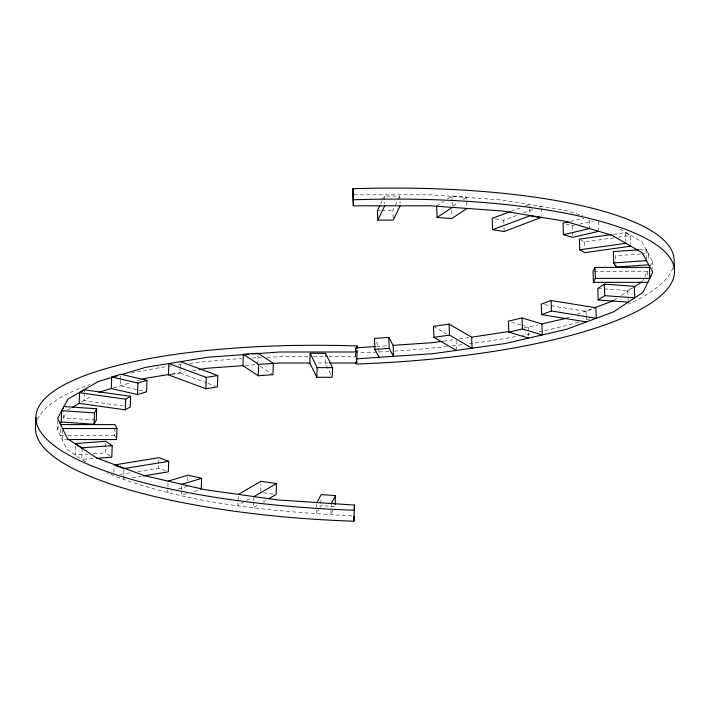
<?xml version="1.0" encoding="UTF-8"?>
<svg xmlns="http://www.w3.org/2000/svg" width="710" height="710" viewBox="0 0 710 710"><rect width="100%" height="100%" fill="white"/><g stroke="black" fill="none" stroke-linecap="round" stroke-linejoin="round"><path stroke-width="0.53" stroke-dasharray="3.55 2.66" d="M85.457 461.793L67.051 449.625L57.226 429.47L57.537 420.666M60.456 429.009L60.226 435.612L63.492 435.612M62.48 429.639L62.134 439.543L66.492 439.543M95.211 420.018L63.483 417.87L63.714 411.276M75.553 446.235L75.251 455.039L88.111 454.107M82.165 448.347L81.774 459.352L93.569 458.5M84.366 393.038L84.1 400.502L124.747 406.209M84.401 391.973L84.481 389.834M110.165 456.104L105.266 452.865L105.453 447.62M105.488 446.572L105.595 443.422M115.606 437.582L114.647 435.612L114.878 429M113.875 472.328L114.097 466.026M120.567 380.303L120.38 385.805L146.571 391.867M120.611 379.202L120.727 375.901M123.576 479.117L123.948 468.609M165.403 470.748L158.534 468.201L158.827 459.787M168.03 483.324L167.72 492.128L171.9 490.876M207 383.018L180.003 373.016L180.127 369.377M180.171 368.277L180.358 362.774M181.52 490.885L181.361 495.287L187.635 493.406M181.556 489.785L181.751 484.282M187.768 480.688L187.964 475.185M238.267 496.601L237.957 505.405L245.474 501.038M257.659 364.585L258.005 354.68M253.745 502.085L253.55 507.588L258.245 504.863M253.781 500.985L253.931 496.583M260.552 491.222L260.818 483.519M316.855 503.647L316.509 513.552L319.358 508.253M325.579 353.332L325.242 363.005L331.739 376.344M320.867 503.408L321.018 499.006M331.25 503.514L330.86 514.519L334.197 508.342M380.711 203.761L382.104 200.903M382.566 199.945L384.421 196.137L399.828 196.137L400.085 203.655M393.127 217.952L392.861 210.426L394.716 206.619M395.186 205.669L397.502 200.903M397.964 199.945L399.828 196.137M642.568 281.417L644.352 277.752M644.795 276.838L647.476 271.344L594.146 271.327M649.819 266.534L652.384 261.262L641.884 241.799L619.315 228.709M57.226 429.47L59.241 425.743M63.483 417.87L66.314 412.625M319.837 507.375L320.787 505.609L335.147 506.576M436.659 206.14L443.848 201.391M447.442 199.013L451.942 196.049L466.63 197.105L466.949 206.246M453.149 206.015L458.536 202.457M463.035 199.483L466.63 197.105M604.228 288.908L627.817 290.612L632.716 287.381M614.026 300.277L616.786 298.448M621.392 295.404L634.367 286.831M67.725 409.998L70.583 408.348M81.632 401.94L92.335 395.727M246.414 500.497L251.118 497.772M262.948 502.139L267.643 499.414M510.907 211.402L521.291 207.551M525.444 206.015L529.598 204.471L529.713 207.773M495.367 218.84L503.754 220.207L518.291 214.819M523.483 212.893L532.828 209.432M539.059 207.125L541.135 206.353M566.003 318.337L572.145 316.056M577.265 314.166L591.599 308.85M551.111 305.726L586.052 311.406L594.891 308.131M113.316 387.917L130.835 382.672M137.11 380.8L140.243 379.859M178.174 489.004L187.582 486.19M193.901 491.533L201.223 489.35M570.361 221.431L583.984 218.272M566.056 224.032L572.109 225.842L574.204 225.363M579.449 224.147L593.063 220.987M524.113 328.038L537.692 324.896M171.625 374.046L185.283 371.818M192.667 370.62L196.883 369.937M171.616 374.374L180.003 373.016M120.318 474.413L132.326 472.461M137.784 471.573L158.534 468.201M132.317 477.697L141.05 476.277M613.44 234.327L625.519 232.631L630.462 235.498L630.755 244.036M580.212 239.589L584.321 241.977L613.981 237.814M618.375 237.193L630.462 235.498M443.324 341.173L453.938 339.682M459.184 338.945L468.538 337.632M245.074 365.499L255.564 364.736M93.471 453.717L105.266 452.865M639.559 249.778L646.118 249.334L648.354 253.479L648.594 260.419M640.695 253.994L615.534 255.698L615.747 261.883M641.796 253.923L648.354 253.479M376.548 346.462L387.589 345.717M354.068 194.797L430.162 194.797L502.192 200.016L564.139 210.089L582.963 215.725M377.463 210.426L380.755 210.426M381.856 210.426L392.861 210.426M318.053 363.005L328.49 363.005M67.84 435.612L114.647 435.612M351.814 515.939C269.028 511.067 184.28 504.18 106.66 472.851M597.802 288.438L603.163 288.828M263.632 492.758L274.024 494.222M544.561 304.661L550.019 305.548M511.528 322.083L520.936 324.896M521.983 325.207L528.249 327.079L528.559 335.883M208.039 383.4L215.307 386.098M433.517 326.307L446.67 333.94M260.357 366.369L272.951 374.685M376.371 341.9L378.749 346.311M652.384 261.262L652.659 268.966M647.476 271.344L647.671 276.847M646.118 249.334L646.482 259.576M627.817 290.612L627.986 295.555M628.03 296.656L628.181 301.058M625.519 232.631L625.821 241.169M598.361 221.413L598.663 230.217M589.318 219.798L589.62 228.602M584.321 241.977L584.507 247.311M586.052 311.406L586.167 314.557M586.203 315.613L586.38 320.867M572.109 225.842L572.482 236.332M541.215 208.554L541.446 215.157M529.758 208.873L529.988 215.476M503.754 220.207L503.86 223.295M504.011 227.413L504.153 231.54M451.942 196.049L452.11 200.779M452.146 201.88L452.341 207.382M451.453 210.302L451.675 216.479M456.104 340.48L456.415 349.284M384.421 196.137L384.687 203.655M378.829 348.512L379.06 355.115M355.79 353.385L355.905 356.686M355.683 353.021L355.834 357.423M672.805 267.927A320.033 82.12 -2 0 1 628.545 304.208M589.637 318.843A320.033 82.12 -2 0 1 584.978 320.272M578.588 322.145A320.033 82.12 -2 0 1 543.594 330.94M542.502 331.18A320.033 82.12 -2 0 1 539.192 331.898M530.255 333.762A320.033 82.12 -2 0 1 522.303 335.324M515.416 336.611A320.033 82.12 -2 0 1 468.618 343.897M461.961 344.749A320.033 82.12 -2 0 1 451.897 345.956M447.406 346.462A320.033 82.12 -2 0 1 394.636 351.086M389.062 351.441A320.033 82.12 -2 0 1 377.906 352.071M376.788 352.124A320.033 82.12 -2 0 1 358.994 352.905M37.479 419.583A320.033 82.12 2 0 1 89.895 384.589M131.146 373.176A320.033 82.12 2 0 1 171.216 365.898M178.041 364.922A320.033 82.12 2 0 1 182.639 364.301M189.605 363.413A320.033 82.12 2 0 1 242.083 358.559M252.254 357.955A320.033 82.12 2 0 1 261.36 357.494M267.067 357.245A320.033 82.12 2 0 1 308.877 356.287M313.323 356.278A320.033 82.12 2 0 1 327.825 356.34M328.943 356.349A320.033 82.12 2 0 1 355.648 356.944"/><path stroke-width="1.06" d="M357.103 347.989L357.139 345.974A320.033 82.12 2 0 0 35.882 417.285L35.5 428.29A320.033 82.12 2 0 0 353.935 521.22L354.024 516.081M329.573 363.005L356.651 363.005L356.686 360.999M63.421 407.7L57.617 418.465L67.432 438.62L96.897 458.083L143.997 475.54L205.527 489.785L277.291 499.867L354.405 505.085L354.317 510.215A320.033 82.12 2 0 1 35.882 417.285M356.651 363.005L357.068 349.995M61.246 422.015L61.646 410.682L63.882 406.537L96.702 408.756L96.303 420.098L94.066 424.234L61.246 422.015L60.243 423.879M63.882 406.537L68.116 398.993L98.211 381.545L111.683 377.516M75.633 444.034L75.65 443.502L105.666 441.327L112.198 445.64L111.798 457.178L96.791 458.269M79.165 403.369L79.538 392.701L84.481 389.834L130.613 396.313L130.241 406.981L125.306 409.847L79.165 403.369L72.491 407.238M82.165 448.347L75.65 443.502M94.066 424.234L94.465 412.9L96.702 408.756M111.293 388.521L111.701 376.983L120.78 374.259L146.97 380.329L146.571 391.867L137.483 394.582L111.293 388.521L98.859 392.239M60.607 424.598L115.029 424.598L116.946 428.529L116.564 439.543L67.583 439.543M125.306 409.847L125.679 399.18L130.613 396.313M137.483 394.582L137.891 383.045L146.97 380.329M168.465 374.889L168.865 363.555L206.246 377.4L217.784 375.528L217.384 386.861L205.847 388.743L168.465 374.889L170.569 374.552M114.132 464.97L158.898 457.693L168.714 461.322L168.35 471.839L143.234 475.922M201.223 489.35L201.604 478.345L187.964 475.185L168.11 481.123M205.847 388.743L206.246 377.4M242.971 365.65L243.37 354.308L258.058 353.243L273.341 363.342L272.951 374.685L258.254 375.741L242.971 365.65L207.418 368.224L198.986 369.59M258.254 375.741L258.653 364.408L243.37 354.308M238.347 494.4L260.898 481.318L276.483 483.51L276.101 494.515L268.584 498.873M309.835 363.005L310.172 353.332L325.579 353.332L332.537 367.629L332.2 377.303L316.802 377.303L309.835 363.005L279.447 363.005L258.653 364.408M316.802 377.303L317.139 367.629L310.172 353.332M335.226 504.375L335.528 495.571L321.168 494.604L316.891 502.547M357.059 348.175L357.139 345.974M353.935 521.22L354.405 505.085M379.779 205.669L377.463 210.426L377.8 220.1L393.198 220.1L400.165 205.802M377.8 220.1L384.758 205.802M593.436 282.34L595.353 278.418L649.774 278.418L649.393 267.413L594.971 267.395L593.054 271.327L593.436 282.34L647.866 282.34M331.25 503.514L335.528 495.571M436.659 206.14L437.049 217.482L452.341 207.382M467.029 208.447L451.746 218.547L437.049 217.482M598.202 299.984L604.734 295.662L634.749 297.836L634.349 286.299L604.334 284.124L597.802 288.438L598.202 299.984L628.226 302.158M634.367 286.831L641.654 282.021M253.931 496.583L276.483 483.51M509.869 211.784L492.216 218.325L492.616 229.667L504.153 231.54L541.517 217.358M492.616 229.667L529.997 215.813L541.535 217.686M541.65 314.636L551.466 310.998L596.24 318.284L595.867 307.767L551.102 300.49L541.286 304.128L541.65 314.636L586.424 321.914M594.669 307.714L613.103 300.88M112.686 377.214L117.736 375.705M121.809 374.489L145.861 367.292L207.808 357.219L248.606 354.263M141.29 379.548L145.47 378.297L168.483 374.552M181.751 484.282L201.604 478.345M568.266 221.91L563.03 223.126L563.429 234.673L572.517 237.388L598.707 231.318M563.429 234.673L589.62 228.602M566.003 318.337L541.89 323.92L522.036 317.982L508.396 321.142L508.777 332.147L528.639 338.084M509.638 331.392L471.653 337.197L449.102 324.115L433.517 326.307L433.899 337.312L456.45 350.385M508.777 332.147L522.418 328.987L542.28 334.925L541.89 323.92M123.948 468.609L168.714 461.322M611.239 234.637L579.387 239.11L579.759 249.787L584.694 252.645L630.835 246.166M579.759 249.787L625.9 243.308M433.899 337.312L449.492 335.12L472.043 348.202L471.653 337.197M442.259 341.324L432.709 342.664L393.109 345.344L388.832 337.401L374.472 338.377L374.853 349.382L379.14 357.316M252.804 353.962L279.838 352L357.032 352M82.182 447.815L112.198 445.64M638.467 249.858L613.298 251.553L613.697 262.895L615.934 267.04L648.754 264.812M613.697 262.895L646.517 260.677M375.439 346.542L355.595 347.882L355.71 351.184M374.853 349.382L389.213 348.406L393.491 356.349L393.109 345.344M355.976 358.887L433.091 353.669L504.854 343.596L566.385 329.342L613.493 311.885L642.949 292.422L652.774 272.267L642.275 252.804L612.171 235.347L564.53 221.094L502.582 211.021L430.553 205.802L353.349 205.802L352.861 188.78A320.033 82.12 -2 0 1 674.118 260.082L674.5 271.087A320.033 82.12 -2 0 1 356.065 364.026L356.029 361.967M317.139 367.629L332.537 367.629M62.524 428.529L116.946 428.529M61.646 410.682L94.465 412.9M79.538 392.701L125.679 399.18M111.701 376.983L137.891 383.045M180.402 361.674L217.784 375.528M116.094 465.698L122.963 468.245M615.863 264.972L615.934 267.04M604.334 284.124L604.734 295.662M594.971 267.395L595.353 278.418M551.102 300.49L551.466 310.998M522.036 317.982L522.418 328.987M449.102 324.115L449.492 335.12M388.832 337.401L389.213 348.406M352.861 188.78L353.349 205.802M353.243 199.785A320.033 82.12 -2 0 1 674.5 271.087"/></g></svg>
